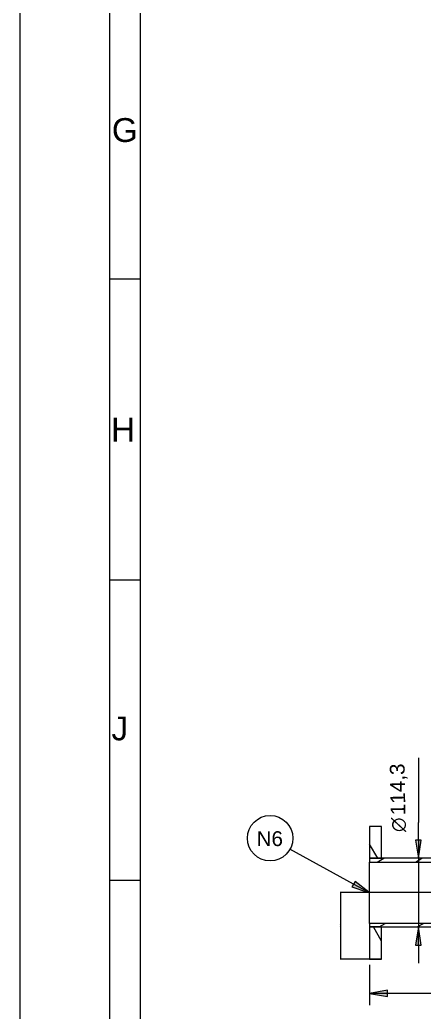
# Model space of a CAD drawing. Header units: millimetres. Extents: x 0 to 62767, y -13570 to 23963.
# Drawn here: x 0 to 2017, y 3750 to 8703 of the extents above; entities that cross this region are included whole.
import ezdxf

# ---------------------------------------------------------------- set-up
doc = ezdxf.new("R2010")
doc.units = ezdxf.units.MM
doc.dimstyles.new('ISO-25', dxfattribs={"dimtxt": 2.5, "dimasz": 2.5, "dimexe": 1.25, "dimexo": 0.625, "dimtad": 1, "dimtxsty": 'Standard', "dimcen": 2.5, "dimadec": 0, "dimazin": 0, "dimtfac": 1, "dimtmove": 0, "dimatfit": 3, "dimfxl": 1, "dimarcsym": 0})

# ---------------------------------------------------------------- blocks, each defined once
blk = doc.blocks.new('*D7')
at = {"color": 0, "lineweight": -2, "transparency": 16777216}
for p, q in [((2780.3, 4346.7), (1598.5, 4346.7)), ((1599.8, 4344.2), (1599.8, 4017.7)), ((1803.2, 4015.2), (1598.5, 4015.2))]:
    blk.add_line(p, q, dxfattribs=at)
at = {"color": 0, "transparency": 16777216}
for points in [[(1599.4, 4344.2), (1600.2, 4344.2), (1599.8, 4346.7)], [(1599.4, 4017.7), (1600.2, 4017.7), (1599.8, 4015.2)]]:
    blk.add_solid(points, dxfattribs=at)
at = {"layer": 'Defpoints', "color": 0, "transparency": 16777216}
for p in [(2781, 4346.7), (1599.8, 4015.2), (1803.8, 4015.2)]:
    blk.add_point(p, dxfattribs=at)
at = {"color": 0, "transparency": 16777216, "insert": (1597.7, 4181), "char_height": 2.5, "attachment_point": 5, "rotation": 90}
blk.add_mtext('331,43', dxfattribs=at)

msp = doc.modelspace()

# ---------------------------------------------------------------- hatches: boundary and pattern name
at = {"true_color": 0x1e1e47}
h = msp.add_hatch(color=179, dxfattribs=at)
h.dxf.hatch_style = 2
h.paths.add_polyline_path([(1803.81, 4675.238), (1803.137, 4675.518), (1802.857, 4676.19), (1803.137, 4676.863), (1803.81, 4677.143), (1804.482, 4676.863), (1804.762, 4676.19), (1804.482, 4675.518)])
h = msp.add_hatch(color=7)
h.dxf.hatch_style = 2
h.paths.add_polyline_path([(1973.333, 4607.619), (1988.571, 4518.095), (2001.905, 4607.619)])
h = msp.add_hatch(color=7)
h.dxf.hatch_style = 2
h.paths.add_polyline_path([(1657.143, 4375.238), (1744.762, 4346.667), (1672.381, 4401.905)])
h = msp.add_hatch(color=7)
h.dxf.hatch_style = 2
h.paths.add_polyline_path([(2001.905, 4083.81), (1988.571, 4175.238), (1973.333, 4083.81)])
h = msp.add_hatch(color=7)
h.dxf.hatch_style = 2
h.paths.add_polyline_path([(1834.286, 3859.047), (1744.762, 3843.809), (1834.286, 3828.571)])

# ---------------------------------------------------------------- linework, layer by layer
msp.add_line((0, 17817.142), (0, 0))
at = {"color": 7, "lineweight": 0}
for points in [[(449.524, 150.476), (449.524, 17668.572)], [(600, 17518.095), (600, 299.048)], [(449.524, 7409.524), (600, 7409.524)], [(449.524, 5908.571), (600, 5908.571)], [(1988.571, 5019.047), (1988.571, 4697.143)], [(1988.571, 4607.619), (1988.571, 4697.143)], [(1988.571, 4607.619), (1988.571, 4518.095)], [(1739.048, 4348.571), (1664.762, 4388.571), (1346.667, 4563.809)], [(1988.571, 4518.095), (1988.571, 4175.238)], [(1744.762, 4192.381), (1744.762, 4499.048)], [(449.524, 4409.524), (600, 4409.524)], [(1672.381, 4401.905), (1657.143, 4375.238)], [(1657.143, 4375.238), (1735.238, 4348.571)], [(1740.952, 4348.571), (1672.381, 4401.905)], [(1744.762, 4346.667), (1668.571, 4346.667)], [(1885.714, 4346.667), (1744.762, 4346.667)], [(1975.238, 4346.667), (1929.524, 4346.667)], [(1988.571, 4083.81), (1988.571, 4175.238)], [(1988.571, 4083.81), (1988.571, 3994.286)], [(1744.762, 3986.666), (1744.762, 3784.762)], [(1834.286, 3843.809), (1744.762, 3843.809)], [(2554.286, 3843.809), (1834.286, 3843.809)]]:
    msp.add_lwpolyline(points, dxfattribs=at)
for points in [[(1803.81, 4676.19), (1744.762, 4676.19), (1744.762, 4518.095), (1803.81, 4518.095)], [(1973.333, 4607.619), (1988.571, 4518.095), (2001.905, 4607.619)], [(2626.667, 4499.048), (2626.667, 4518.095), (1744.762, 4518.095), (1744.762, 4499.048)], [(3354.286, 4192.381), (1744.762, 4192.381), (1744.762, 4175.238), (3335.238, 4175.238)], [(1744.762, 4015.238), (1803.81, 4015.238), (1803.81, 4175.238), (1744.762, 4175.238)], [(2001.905, 4083.81), (1988.571, 4175.238), (1973.333, 4083.81)], [(1834.286, 3859.047), (1744.762, 3843.809), (1834.286, 3828.571)]]:
    msp.add_lwpolyline(points, close=True, dxfattribs=at)
at = {"color": 179, "lineweight": 0, "true_color": 0x1e1e47}
for points in [[(1786.667, 4518.095), (1744.762, 4588.571)], [(1782.857, 4499.048), (1815.238, 4518.095)], [(1973.333, 4499.048), (2005.714, 4518.095)], [(1803.81, 4104.762), (1763.809, 4175.238)], [(1792.381, 4175.238), (1822.857, 4192.381)], [(1982.857, 4175.238), (2013.333, 4192.381)], [(1744.762, 4015.238), (1744.762, 4017.143)]]:
    msp.add_lwpolyline(points, dxfattribs=at)
at = {"color": 7, "lineweight": 0}
msp.add_circle((1248.571, 4618.095), 113.333, dxfattribs=at)

# ---------------------------------------------------------------- texts
at = {"color": 7, "attachment_point": 1}
for s, insert, char_height in [('{\\fArial|b0|i0|c0;G}', (459.048, 8212.29), 118.95664), ('{\\fArial|b0|i0|c0;H}', (455.238, 6717.052), 118.95664), ('{\\fArial|b0|i0|c0;J}', (457.143, 5225.623), 118.95664), ('{\\fArial|b0|i0|c0;N6}', (1180.952, 4652.883), 73.83514)]:
    msp.add_mtext(s, dxfattribs=dict(at, insert=insert, char_height=char_height))
at = {"color": 7, "attachment_point": 1, "rotation": 91}
for s, insert, char_height in [('{\\fArial|b0|i0|c0;114,3}', (1849.985, 4732.045), 73.83535), ('{\\fAIGDT|b0|i0|c0;n}', (1854.087, 4648.307), 69.73339)]:
    msp.add_mtext(s, dxfattribs=dict(at, insert=insert, char_height=char_height))

# ---------------------------------------------------------------- dimensions: what is measured, and where the dimension line sits
dim = msp.add_linear_dim(base=(1599.771, 4015.238), p1=(2780.952, 4346.667), p2=(1803.81, 4015.238), angle=90, dimstyle='ISO-25')
dim.commit()
dim.dimension.update_dxf_attribs({"geometry": '*D7', "text_midpoint": (1597.688, 4180.952)})

doc.saveas('drawing.dxf')
